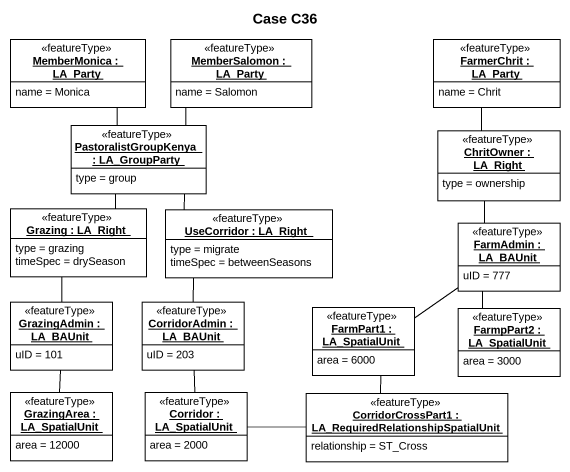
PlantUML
@startuml
title Case C36
hide circle
hide empty members
object "MemberMonica : LA_Party" as MemberMonica <<featureType>> #FFFFFF {
  name = Monica
}
object "MemberSalomon : LA_Party" as MemberSalomon <<featureType>> #FFFFFF {
  name = Salomon
}
object "FarmerChrit : LA_Party" as FarmerChrit <<featureType>> #FFFFFF {
  name = Chrit
}
object "PastoralistGroupKenya : LA_GroupParty" as PastoralistGroupKenya <<featureType>> #FFFFFF {
  type = group
}
object "ChritOwner : LA_Right" as ChritOwner <<featureType>> #FFFFFF {
  type = ownership
}
object "Grazing : LA_Right" as Grazing <<featureType>> #FFFFFF {
  type = grazing
  timeSpec = drySeason
}
object "UseCorridor : LA_Right" as UseCorridor <<featureType>> #FFFFFF {
  type = migrate
  timeSpec = betweenSeasons
}
object "FarmAdmin : LA_BAUnit" as FarmAdmin <<featureType>> #FFFFFF {
  uID = 777
}
object "GrazingAdmin : LA_BAUnit" as GrazingAdmin <<featureType>> #FFFFFF {
  uID = 101
}
object "CorridorAdmin : LA_BAUnit" as CorridorAdmin <<featureType>> #FFFFFF {
  uID = 203
}
object "FarmPart1 : LA_SpatialUnit" as FarmPart1 <<featureType>> #FFFFFF {
  area = 6000
}
object "FarmpPart2 : LA_SpatialUnit" as FarmpPart2 <<featureType>> #FFFFFF {
  area = 3000
}
object "GrazingArea : LA_SpatialUnit" as GrazingArea <<featureType>> #FFFFFF {
  area = 12000
}
object "Corridor : LA_SpatialUnit" as Corridor <<featureType>> #FFFFFF {
  area = 2000
}
object "CorridorCrossPart1 : LA_RequiredRelationshipSpatialUnit" as CorridorCrossPart1 <<featureType>> #FFFFFF {
  relationship = ST_Cross
}
MemberMonica -- PastoralistGroupKenya
MemberSalomon -- PastoralistGroupKenya
ChritOwner -up- FarmerChrit
Grazing -up- PastoralistGroupKenya
UseCorridor -up- PastoralistGroupKenya
FarmAdmin -up- ChritOwner
GrazingAdmin -up- Grazing
CorridorAdmin -up- UseCorridor
FarmPart1 -right- FarmAdmin
FarmpPart2 -up- FarmAdmin
GrazingArea -up- GrazingAdmin
Corridor -up- CorridorAdmin
CorridorCrossPart1 -up- FarmPart1
CorridorCrossPart1 -left- Corridor
@enduml
